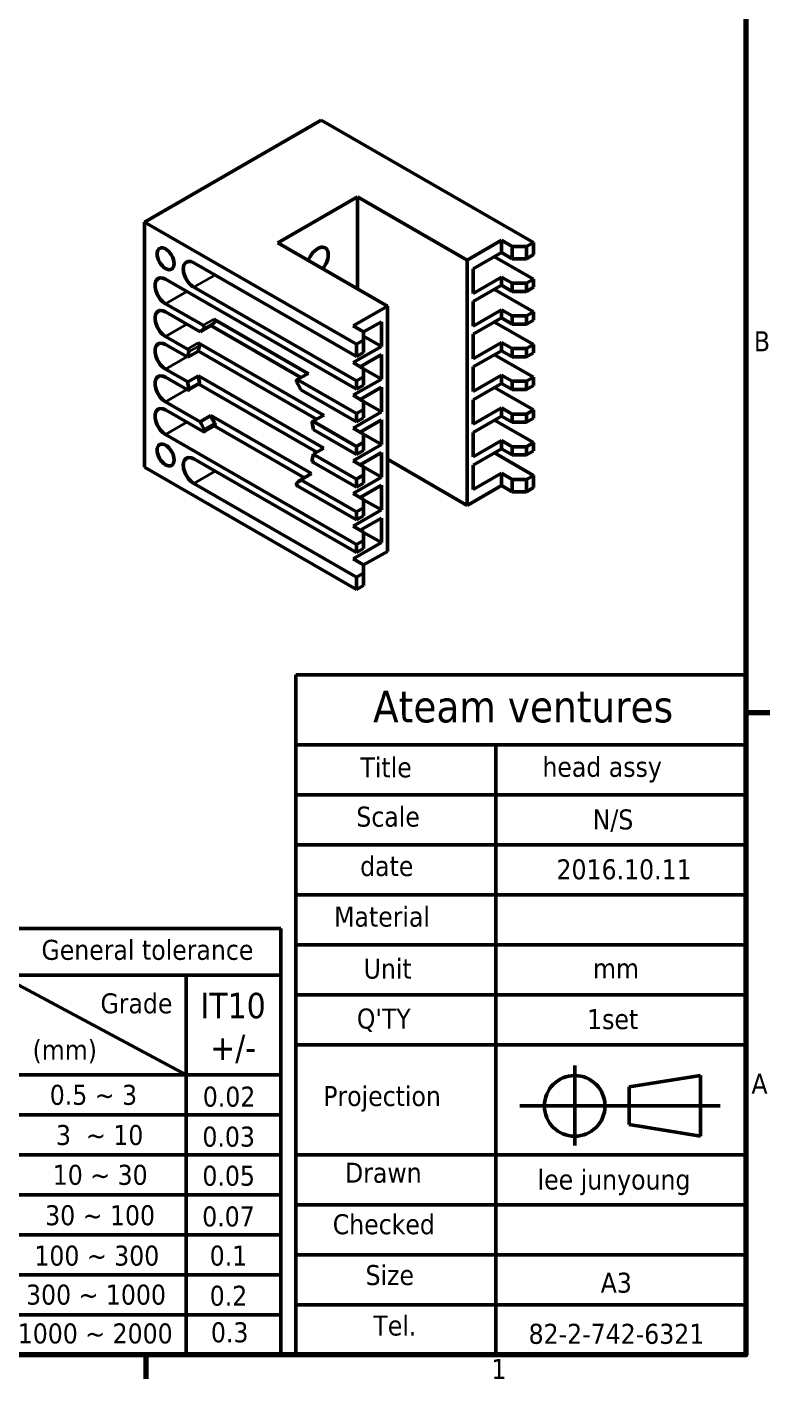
# Model space of a CAD drawing. Header units: millimetres. Extents: x 0 to 420, y 0 to 297.
# Drawn here: x 338.1 to 412.4, y 7.6 to 142.8 of the extents above; entities that cross this region are included whole.
import ezdxf
from ezdxf.enums import TextEntityAlignment as Align

# ---------------------------------------------------------------- set-up
doc = ezdxf.new("R2010")
doc.units = ezdxf.units.MM
for name, color, linetype, lineweight in [('Border (ANSI)', 7, 'Continuous', 70), ('Title (ANSI)', 7, 'Continuous', 50), ('Visible (ANSI)', 7, 'Continuous', 50), ('Visible Narrow (ANSI)', 7, 'Continuous', 35)]:
    doc.layers.add(name, color=color, linetype=linetype, lineweight=lineweight)
doc.styles.add('Note Text (ANSI)', font='tahoma.ttf')

# ---------------------------------------------------------------- blocks, each defined once
blk = doc.blocks.new('Borders Default Border')
at = {"layer": 'Border (ANSI)'}
for p, q in [((410, 74.25), (412.4, 74.25)), ((350, 10), (350, 7.6))]:
    blk.add_line(p, q, dxfattribs=at)
at = {"layer": 'Border (ANSI)', "flags": 128}
blk.add_lwpolyline([(10, 10), (10, 287), (410, 287), (410, 10), (10, 10)], dxfattribs=at)
at = {"layer": 'Border (ANSI)', "char_height": 2, "attachment_point": 7, "style": 'Note Text (ANSI)'}
for s, insert in [('B', (410.79, 110.37)), ('A', (410.55, 36.12)), ('1', (384.55, 7.6))]:
    blk.add_mtext(s, dxfattribs=dict(at, insert=insert))
blk = doc.blocks.new('Title Blocks ANSI - Large')
at = {"layer": 'Title (ANSI)'}
for p, q in [((213.43, -53.73), (168.43, -53.73)), ((168.43, -53.73), (168.43, -121.73)), ((213.43, -121.73), (213.43, -53.73)), ((168.43, -60.73), (213.43, -60.73)), ((188.43, -60.73), (188.43, -121.73)), ((168.43, -65.73), (213.43, -65.73)), ((168.43, -70.73), (213.43, -70.73)), ((168.43, -75.73), (213.43, -75.73)), ((138.87, -79.09), (138.87, -121.73)), ((166.93, -79.09), (138.87, -79.09)), ((138.87, -79.09), (166.93, -79.09)), ((166.93, -83.74), (166.93, -79.09)), ((168.43, -80.73), (213.43, -80.73)), ((138.87, -83.74), (166.93, -83.74)), ((138.87, -83.74), (157.45, -93.73)), ((157.45, -83.74), (157.45, -121.73)), ((166.93, -83.74), (166.93, -121.73)), ((168.43, -85.73), (213.43, -85.73)), ((168.43, -90.73), (213.43, -90.73)), ((196.31, -92.79), (196.31, -100.79)), ((138.87, -93.73), (166.93, -93.73)), ((208.89, -93.78), (201.74, -94.91)), ((208.89, -93.78), (208.89, -99.84)), ((201.74, -94.91), (201.74, -98.69)), ((190.81, -96.83), (210.84, -96.83)), ((138.87, -97.73), (166.93, -97.73)), ((208.89, -99.84), (201.74, -98.69)), ((138.87, -101.73), (166.93, -101.73)), ((168.43, -101.73), (213.43, -101.73)), ((138.87, -105.73), (166.93, -105.73)), ((168.43, -106.73), (213.43, -106.73)), ((138.87, -109.73), (166.93, -109.73)), ((168.43, -111.73), (213.43, -111.73)), ((138.87, -113.73), (166.93, -113.73)), ((168.43, -116.73), (213.43, -116.73)), ((138.87, -117.73), (166.93, -117.73)), ((138.87, -121.73), (166.93, -121.73)), ((168.43, -121.73), (166.93, -121.73)), ((168.43, -121.73), (213.43, -121.73))]:
    blk.add_line(p, q, dxfattribs=at)
blk.add_circle((196.31, -96.83), 3.03, dxfattribs=at)
at = {"layer": 'Title (ANSI)', "style": 'Note Text (ANSI)'}
for s, p in [('2016.10.11', (194.49, -74.77)), ('mm', (198.14, -84.68)), ('1set', (197.55, -89.75)), ('lee junyoung', (192.6, -105.79))]:
    blk.add_text(s, height=2, dxfattribs=at).set_placement(p, align=Align.BOTTOM_LEFT)
for s, p in [('Drawn', (173.35, -102.51)), ('Checked', (172.12, -107.66))]:
    blk.add_text(s, height=2, dxfattribs=at).set_placement(p, align=Align.TOP_LEFT)
at = {"layer": 'Title (ANSI)', "attachment_point": 1, "style": 'Note Text (ANSI)'}
for s, insert, char_height in [('\\fTahoma|b0|i0;\\H3.1750;Ateam ventures', (176.15, -55.3), 3.175), ('head assy', (193.08, -61.92), 2), ('\\fTahoma|b0|i0;Scale', (174.48, -66.9), 2), ('\\fTahoma|b0|i0;N/S', (198.11, -67.18), 2), ('\\fTahoma|b0|i0;date', (174.86, -71.84), 2), ('\\fTahoma|b0|i0;Material', (172.26, -76.9), 2), ('\\fTahoma|b0|i0;General tolerance', (143, -80.22), 2), ('\\fTahoma|b0|i0;Unit', (175.21, -82.1), 2), ('\\fTahoma|b0|i0;Grade', (148.9, -85.57), 2), ("\\fTahoma|b0|i0;Q'TY", (174.53, -87.09), 2), ('\\fTahoma|b0|i0;0.5 ~ 3', (143.83, -94.72), 2), ('\\fTahoma|b0|i0;0.02', (159.13, -94.9), 2), ('\\fTahoma|b0|i0;Projection', (171.17, -94.84), 2), ('\\fTahoma|b0|i0;0.05', (159.09, -102.81), 2), ('\\fTahoma|b0|i0;30 ~ 100', (143.37, -106.76), 2), ('\\fTahoma|b0|i0;0.07', (159.07, -106.88), 2), ('\\fTahoma|b0|i0;100 ~ 300', (142.29, -110.8), 2), ('\\fTahoma|b0|i0;0.1', (159.82, -110.8), 2), ('\\fTahoma|b0|i0;Size', (175.4, -112.74), 2), ('A3', (198.91, -113.51), 2), ('\\fTahoma|b0|i0;300 ~ 1000', (141.46, -114.7), 2), ('\\fTahoma|b0|i0;1000 ~ 2000', (140.63, -118.58), 2), ('\\fTahoma|b0|i0;Tel.', (176.18, -117.79), 2), ('\\fTahoma|b0|i0;82-2-742-6321', (191.7, -118.62), 2)]:
    blk.add_mtext(s, dxfattribs=dict(at, insert=insert, char_height=char_height))
at = {"layer": 'Title (ANSI)', "char_height": 2, "attachment_point": 1, "style": 'Note Text (ANSI)'}
for s, insert, width in [('\\fTahoma|b0|i0;Title', (174.89, -61.97), 7.6254), ('\\fTahoma|b0|i0;(mm)', (142.11, -90.22), 7.6672), ('\\fTahoma|b0|i0;3  ~ 10', (144.45, -98.74), 9.081), ('\\fTahoma|b0|i0;0.03', (159.09, -98.9), 5.5653), ('\\fTahoma|b0|i0;10 ~ 30', (144.13, -102.72), 10.501), ('\\fTahoma|b0|i0;0.2', (159.82, -114.81), 5.4674), ('\\fTahoma|b0|i0;0.3', (159.94, -118.47), 5.7083)]:
    blk.add_mtext(s, dxfattribs=dict(at, insert=insert, width=width))
at = {"layer": 'Title (ANSI)', "insert": (162.16, -85.52), "char_height": 2.54, "attachment_point": 2, "line_spacing_factor": 0.987884, "style": 'Note Text (ANSI)'}
blk.add_mtext('\\fTahoma|b0|i0;\\H2.5400;IT10\\P+/-', dxfattribs=at)

msp = doc.modelspace()

# ---------------------------------------------------------------- linework, layer by layer
at = {"layer": 'Visible (ANSI)'}
for p, q in [((349.8601, 123.2973), (367.5377, 133.4772)), ((367.5377, 133.4772), (388.7509, 121.2614)), ((363.189, 121.2003), (371.1793, 125.8016)), ((371.1793, 125.8016), (382.1395, 119.4901)), ((371.1793, 116.599), (371.1793, 125.8016)), ((349.8601, 123.2973), (371.0733, 111.0815)), ((349.8601, 98.7709), (349.8601, 123.2973)), ((374.1492, 114.8888), (363.189, 121.2003)), ((382.1395, 119.4901), (385.5689, 121.465)), ((385.5689, 121.465), (385.5689, 120.2386)), ((385.5689, 121.465), (386.6296, 120.8542)), ((388.0438, 120.8542), (386.6296, 120.8542)), ((386.6296, 120.8542), (386.6296, 119.6278)), ((388.7509, 121.2614), (388.0438, 120.8542)), ((388.0438, 119.6278), (388.0438, 120.8542)), ((388.7509, 120.035), (388.7509, 121.2614)), ((354.8098, 119.2207), (371.0733, 109.8552)), ((382.1395, 119.4901), (382.1395, 94.9636)), ((385.5689, 120.2386), (382.7405, 118.6099)), ((384.8536, 119.8267), (388.7509, 117.5824)), ((386.6296, 119.6278), (385.5689, 120.2386)), ((386.6296, 119.6278), (388.0438, 119.6278)), ((388.0438, 119.6278), (388.7509, 120.035)), ((382.7405, 118.6099), (382.7405, 116.1572)), ((382.7405, 116.1572), (385.5689, 117.786)), ((385.5689, 117.786), (385.5689, 116.9685)), ((385.5689, 117.786), (386.6296, 117.1752)), ((351.9814, 117.5792), (371.0733, 106.585)), ((371.0733, 107.4025), (354.8098, 116.768)), ((385.5689, 116.9685), (382.7405, 115.3397)), ((384.8536, 116.5565), (388.7509, 114.3122)), ((386.6296, 116.3577), (385.5689, 116.9685)), ((388.0438, 117.1752), (386.6296, 117.1752)), ((386.6296, 117.1752), (386.6296, 116.3577)), ((386.6296, 116.3577), (388.0438, 116.3577)), ((388.7509, 117.5824), (388.0438, 117.1752)), ((388.0438, 116.3577), (388.0438, 117.1752)), ((388.0438, 116.3577), (388.7509, 116.7649)), ((388.7509, 116.7649), (388.7509, 117.5824)), ((355.7259, 112.9703), (351.9814, 115.1266)), ((382.7405, 115.3397), (382.7405, 112.887)), ((351.9814, 114.3091), (355.4293, 112.3235)), ((366.2681, 108.121), (356.7865, 113.5811)), ((370.7197, 112.9139), (374.1492, 114.8888)), ((374.1492, 90.3623), (374.1492, 114.8888)), ((382.7405, 112.887), (385.5689, 114.5158)), ((385.5689, 113.6983), (382.7405, 112.0695)), ((385.5689, 114.5158), (386.6296, 113.905)), ((385.5689, 114.5158), (385.5689, 113.6983)), ((386.6296, 113.0875), (385.5689, 113.6983)), ((388.0438, 113.905), (386.6296, 113.905)), ((386.6296, 113.905), (386.6296, 113.0875)), ((388.7509, 114.3122), (388.0438, 113.905)), ((388.0438, 113.0875), (388.0438, 113.905)), ((388.7509, 113.4947), (388.7509, 114.3122)), ((356.49, 112.9343), (355.4293, 112.3235)), ((365.4998, 107.7459), (356.49, 112.9343)), ((371.7804, 112.3031), (370.7197, 112.9139)), ((373.5481, 113.3163), (371.7804, 112.2983)), ((371.7804, 112.3031), (371.7804, 111.4887)), ((373.5481, 110.8637), (373.5481, 113.3163)), ((384.8536, 113.2863), (388.7509, 111.042)), ((386.6296, 113.0875), (388.0438, 113.0875)), ((388.0438, 113.0875), (388.7509, 113.4947)), ((354.1678, 110.5973), (351.9814, 111.8564)), ((351.9814, 111.0389), (354.1917, 109.766)), ((367.8261, 103.9536), (355.2285, 111.2081)), ((370.7197, 109.2349), (373.5481, 110.8637)), ((371.7804, 111.4887), (371.0733, 111.0815)), ((371.0733, 111.0815), (371.0733, 109.8552)), ((371.7804, 111.8817), (373.5481, 110.8637)), ((371.7804, 111.4887), (371.7804, 110.2623)), ((382.7405, 112.0695), (382.7405, 109.6168)), ((382.7405, 109.6168), (385.5689, 111.2456)), ((385.5689, 111.2456), (386.6296, 110.6348)), ((385.5689, 111.2456), (385.5689, 110.4281)), ((388.7509, 111.042), (388.0438, 110.6348)), ((388.7509, 110.2245), (388.7509, 111.042)), ((355.2524, 110.3768), (354.1917, 109.766)), ((367.0579, 103.5785), (355.2524, 110.3768)), ((371.0733, 109.8552), (371.7804, 110.2623)), ((373.5481, 110.0461), (371.4295, 108.8261)), ((373.5481, 107.5935), (373.5481, 110.0461)), ((385.5689, 110.4281), (382.7405, 108.7993)), ((384.8536, 110.0161), (388.7509, 107.7718)), ((386.6296, 109.8173), (385.5689, 110.4281)), ((388.0438, 110.6348), (386.6296, 110.6348)), ((386.6296, 110.6348), (386.6296, 109.8173)), ((386.6296, 109.8173), (388.0438, 109.8173)), ((388.0438, 109.8173), (388.0438, 110.6348)), ((388.0438, 109.8173), (388.7509, 110.2245)), ((354.1917, 107.3134), (351.9814, 108.5862)), ((371.7804, 108.6241), (370.7197, 109.2349)), ((371.7804, 108.6241), (371.7804, 107.8097)), ((371.7804, 108.6115), (373.5481, 107.5935)), ((382.7405, 108.7993), (382.7405, 106.3467)), ((351.9814, 107.7687), (354.1678, 106.5096)), ((354.1917, 107.3134), (355.2524, 107.9242)), ((355.3283, 107.1106), (354.2677, 106.4998)), ((355.2524, 107.9242), (367.8023, 100.6972)), ((355.2869, 107.0867), (367.0924, 100.2884)), ((366.1683, 108.1308), (365.1076, 107.52)), ((371.0733, 104.1323), (365.2074, 107.5102)), ((370.7197, 105.9647), (373.5481, 107.5935)), ((371.7804, 107.8097), (371.0733, 107.4025)), ((371.0733, 107.4025), (371.0733, 106.585)), ((371.0733, 106.585), (371.7804, 106.9922)), ((371.7804, 107.8097), (371.7804, 106.9922)), ((382.7405, 106.3467), (385.5689, 107.9754)), ((385.5689, 107.1579), (382.7405, 105.5291)), ((385.5689, 107.9754), (386.6296, 107.3646)), ((385.5689, 107.9754), (385.5689, 107.1579)), ((386.6296, 106.5471), (385.5689, 107.1579)), ((388.0438, 107.3646), (386.6296, 107.3646)), ((386.6296, 107.3646), (386.6296, 106.5471)), ((388.7509, 107.7718), (388.0438, 107.3646)), ((388.0438, 106.5471), (388.0438, 107.3646)), ((388.0438, 106.5471), (388.7509, 106.9543)), ((388.7509, 106.9543), (388.7509, 107.7718)), ((365.504, 106.5219), (371.0733, 103.3148)), ((371.7804, 105.3539), (370.7197, 105.9647)), ((373.5481, 106.7759), (371.4295, 105.5559)), ((373.5481, 104.3233), (373.5481, 106.7759)), ((382.7405, 105.5291), (382.7405, 103.0765)), ((384.8536, 106.746), (388.7509, 104.5016)), ((386.6296, 106.5471), (388.0438, 106.5471)), ((355.4293, 103.3305), (351.9814, 105.316)), ((351.9814, 104.4985), (355.7259, 102.3422)), ((370.7197, 102.6945), (373.5481, 104.3233)), ((371.7804, 104.5395), (371.0733, 104.1323)), ((371.0733, 104.1323), (371.0733, 103.3148)), ((371.7804, 105.3539), (371.7804, 104.5395)), ((371.7804, 105.3413), (373.5481, 104.3233)), ((371.7804, 104.5395), (371.7804, 103.722)), ((382.7405, 103.0765), (385.5689, 104.7052)), ((385.5689, 104.7052), (386.6296, 104.0945)), ((385.5689, 104.7052), (385.5689, 103.8877)), ((388.7509, 104.5016), (388.0438, 104.0945)), ((388.7509, 103.6841), (388.7509, 104.5016)), ((355.4293, 103.3305), (356.49, 103.9413)), ((356.8863, 102.9432), (355.8257, 102.3324)), ((356.49, 103.9413), (366.5647, 98.1397)), ((356.845, 102.9193), (365.8548, 97.7309)), ((367.7263, 103.9634), (366.6657, 103.3526)), ((371.0733, 100.8621), (366.7655, 103.3428)), ((371.0733, 103.3148), (371.7804, 103.722)), ((373.5481, 103.5057), (371.4295, 102.2857)), ((373.5481, 101.0531), (373.5481, 103.5057)), ((385.5689, 103.8877), (382.7405, 102.2589)), ((384.8536, 103.4758), (388.7509, 101.2315)), ((386.6296, 103.2769), (385.5689, 103.8877)), ((388.0438, 104.0945), (386.6296, 104.0945)), ((386.6296, 104.0945), (386.6296, 103.2769)), ((386.6296, 103.2769), (388.0438, 103.2769)), ((388.0438, 103.2769), (388.0438, 104.0945)), ((388.0438, 103.2769), (388.7509, 103.6841)), ((371.0733, 91.0516), (351.9814, 102.0459)), ((366.7416, 102.539), (371.0733, 100.0446)), ((371.7804, 102.0837), (370.7197, 102.6945)), ((371.7804, 102.0837), (371.7804, 101.2693)), ((371.7804, 102.0711), (373.5481, 101.0531)), ((382.7405, 102.2589), (382.7405, 99.8063)), ((382.7405, 99.8063), (385.5689, 101.4351)), ((385.5689, 101.4351), (385.5689, 100.6175)), ((385.5689, 101.4351), (386.6296, 100.8243)), ((367.8023, 100.6972), (366.7416, 100.0864)), ((371.0733, 97.5919), (366.7416, 100.0864)), ((370.7197, 99.4243), (373.5481, 101.0531)), ((371.7804, 101.2693), (371.0733, 100.8621)), ((371.0733, 100.8621), (371.0733, 100.0446)), ((371.0733, 100.0446), (371.7804, 100.4518)), ((373.5481, 100.2356), (371.4295, 99.0156)), ((371.7804, 101.2693), (371.7804, 100.4518)), ((373.5481, 97.7829), (373.5481, 100.2356)), ((385.5689, 100.6175), (382.7405, 98.9887)), ((384.8536, 100.2056), (388.7509, 97.9613)), ((386.6296, 100.0067), (385.5689, 100.6175)), ((388.0438, 100.8243), (386.6296, 100.8243)), ((386.6296, 100.8243), (386.6296, 100.0067)), ((388.7509, 101.2315), (388.0438, 100.8243)), ((388.0438, 100.0067), (388.0438, 100.8243)), ((388.0438, 100.0067), (388.7509, 100.4139)), ((388.7509, 100.4139), (388.7509, 101.2315)), ((349.8601, 98.7709), (371.0733, 86.5551)), ((354.8098, 99.5995), (371.0733, 90.234)), ((366.7655, 99.2551), (371.0733, 96.7744)), ((371.7804, 98.8135), (370.7197, 99.4243)), ((371.7804, 98.8135), (371.7804, 97.9991)), ((371.7804, 98.8009), (373.5481, 97.7829)), ((382.1395, 94.9636), (374.1492, 99.565)), ((382.7405, 98.9887), (382.7405, 96.5361)), ((386.6296, 100.0067), (388.0438, 100.0067)), ((366.5647, 98.1397), (365.504, 97.5289)), ((371.0733, 94.3218), (365.504, 97.5289)), ((370.7197, 96.1541), (373.5481, 97.7829)), ((371.7804, 97.9991), (371.0733, 97.5919)), ((371.0733, 97.5919), (371.0733, 96.7744)), ((371.7804, 97.9991), (371.7804, 97.1816)), ((382.7405, 96.5361), (385.5689, 98.1649)), ((385.5689, 98.1649), (385.5689, 96.9385)), ((385.5689, 98.1649), (386.6296, 97.5541)), ((388.0438, 97.5541), (386.6296, 97.5541)), ((386.6296, 97.5541), (386.6296, 96.3278)), ((388.7509, 97.9613), (388.0438, 97.5541)), ((388.0438, 96.3278), (388.0438, 97.5541)), ((388.7509, 96.735), (388.7509, 97.9613)), ((371.0733, 87.7814), (354.8098, 97.1469)), ((365.2074, 96.8821), (371.0733, 93.5042)), ((371.7804, 95.5433), (370.7197, 96.1541)), ((371.0733, 96.7744), (371.7804, 97.1816)), ((373.5481, 96.9654), (371.4295, 95.7454)), ((373.5481, 94.5127), (373.5481, 96.9654)), ((385.5689, 96.9385), (382.1395, 94.9636)), ((386.6296, 96.3278), (385.5689, 96.9385)), ((386.6296, 96.3278), (388.0438, 96.3278)), ((388.0438, 96.3278), (388.7509, 96.735)), ((371.7804, 94.729), (371.0733, 94.3218)), ((371.7804, 95.5433), (371.7804, 94.729)), ((371.7804, 95.5307), (373.5481, 94.5127)), ((371.7804, 94.729), (371.7804, 93.9114)), ((370.7197, 92.8839), (373.5481, 94.5127)), ((371.0733, 94.3218), (371.0733, 93.5042)), ((371.0733, 93.5042), (371.7804, 93.9114)), ((373.5481, 93.6952), (371.4295, 92.4752)), ((373.5481, 91.2425), (373.5481, 93.6952)), ((371.7804, 92.2732), (370.7197, 92.8839)), ((371.7804, 92.2732), (371.7804, 91.4588)), ((371.7804, 92.2605), (373.5481, 91.2425)), ((370.7197, 89.6138), (373.5481, 91.2425)), ((371.7804, 91.4588), (371.0733, 91.0516)), ((371.0733, 91.0516), (371.0733, 90.234)), ((371.0733, 90.234), (371.7804, 90.6412)), ((371.7804, 91.4588), (371.7804, 90.6412)), ((371.7804, 89.003), (370.7197, 89.6138)), ((374.1492, 90.3623), (371.7804, 88.9982)), ((371.7804, 88.1886), (371.0733, 87.7814)), ((371.7804, 89.003), (371.7804, 88.1886)), ((371.7804, 88.1886), (371.7804, 86.9623)), ((371.0733, 87.7814), (371.0733, 86.5551)), ((371.0733, 86.5551), (371.7804, 86.9623))]:
    msp.add_line(p, q, dxfattribs=at)
for centre in [(351.9814, 119.6231), (351.9814, 100.002)]:
    msp.add_ellipse(centre, major_axis=(-0.5988, 1.0399), ratio=0.57809312, dxfattribs=at)
for centre, major_axis, start_param, end_param in [((367.1842, 119.4132), (0.7485, 1.2999), 4.41114932, 8.15522129), ((354.8098, 117.9943), (-0.7485, 1.2999), 5.49972085, 8.64131351), ((351.9814, 116.3529), (-0.7485, 1.2999), 5.49972085, 8.64131351), ((351.9814, 113.0827), (-0.7485, 1.2999), 5.49972085, 8.64131351), ((356.7865, 113.4176), (0.0998, -0.1733), 0.03302652, 2.3581282), ((360.4667, 104.9262), (-4.4913, 7.7993), 0.03302652, 0.12986832), ((355.7259, 112.8068), (0.0998, -0.1733), 0.03302652, 2.3581282), ((361.5273, 105.537), (-4.4913, 7.7993), 0.03302652, 0.12986832), ((351.9814, 109.8125), (-0.7485, 1.2999), 5.49972085, 8.64131351), ((355.2285, 111.0446), (0.0998, -0.1733), 0.53465162, 2.3581282), ((361.5273, 105.537), (-4.4913, 7.7993), 0.53465162, 0.61988379), ((354.1678, 110.4338), (0.0998, -0.1733), 0.53465162, 2.3581282), ((360.4667, 104.9262), (-4.4913, 7.7993), 0.53465162, 0.61988379), ((351.9814, 106.5424), (-0.7485, 1.2999), 5.49972085, 8.64131351), ((360.4667, 104.9262), (-4.4913, 7.7993), 0.95477995, 1.04001213), ((361.5273, 105.537), (-4.4913, 7.7993), 0.95477995, 1.04001213), ((355.2285, 107.2839), (0.0998, -0.1733), 0, 1.04001213), ((365.2074, 107.3467), (-0.0998, 0.1733), 5.49972085, 7.82482253), ((360.4667, 104.9262), (4.4913, -7.7993), 1.44479543, 1.54163722), ((366.2681, 107.9575), (-0.0998, 0.1733), 5.49972085, 6.28318531), ((354.1678, 106.6731), (0.0998, -0.1733), 5.49972085, 7.32319743), ((351.9814, 103.2722), (-0.7485, 1.2999), 5.49972085, 8.64131351), ((360.4667, 104.9262), (-4.4913, 7.7993), 1.44479543, 1.54163722), ((361.5273, 105.537), (-4.4913, 7.7993), 1.44479543, 1.54163722), ((356.7865, 103.1165), (0.0998, -0.1733), 0, 1.54163722), ((366.7655, 103.1793), (-0.0998, 0.1733), 5.49972085, 7.32319743), ((360.4667, 104.9262), (4.4913, -7.7993), 0.95477995, 1.04001213), ((367.8261, 103.7901), (-0.0998, 0.1733), 5.49972085, 6.28318531), ((355.7259, 102.5057), (0.0998, -0.1733), 5.49972085, 7.82482253), ((360.4667, 104.9262), (4.4913, -7.7993), 0.53465162, 0.61988379), ((354.8098, 98.3732), (-0.7485, 1.2999), 5.49972085, 8.64131351), ((366.7655, 99.4186), (-0.0998, 0.1733), 0.53465162, 2.3581282), ((360.4667, 104.9262), (4.4913, -7.7993), 0.03302652, 0.12986832), ((365.2074, 97.0456), (-0.0998, 0.1733), 0.03302652, 2.3581282)]:
    msp.add_ellipse(centre, major_axis=major_axis, ratio=0.57809312, start_param=start_param, end_param=end_param, dxfattribs=at)
at = {"layer": 'Visible Narrow (ANSI)'}
for p, q in [((354.8098, 116.768), (356.9393, 117.9943)), ((351.9814, 115.1266), (354.1109, 116.3529)), ((356.7865, 113.5811), (355.7259, 112.9703)), ((351.9814, 111.8564), (354.1109, 113.0827)), ((355.8289, 112.6355), (356.8896, 113.2463)), ((355.2285, 111.2081), (354.1678, 110.5973)), ((354.3048, 110.3141), (355.3654, 110.9249)), ((351.9814, 108.5862), (354.1109, 109.8125)), ((355.3654, 107.2459), (354.3048, 106.6351)), ((365.2074, 107.5102), (366.2681, 108.121)), ((351.9814, 105.316), (354.1109, 106.5424)), ((351.9814, 102.0459), (354.1109, 103.2722)), ((356.8896, 103.1691), (355.8289, 102.5583)), ((366.7655, 103.3428), (367.8261, 103.9536)), ((354.8098, 97.1469), (356.9393, 98.3732))]:
    msp.add_line(p, q, dxfattribs=at)

# ---------------------------------------------------------------- block references
for name, p in [('Borders Default Border', (0, 0)), ('Title Blocks ANSI - Large', (196.5687, 131.7349))]:
    msp.add_blockref(name, p)

doc.saveas('drawing.dxf')
